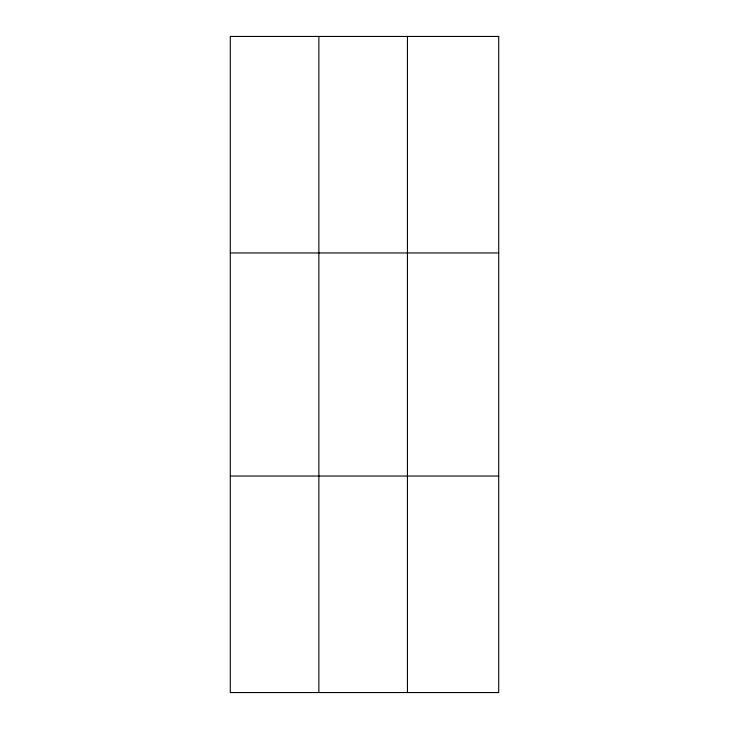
<?xml version="1.0" encoding="UTF-8"?>
<svg xmlns="http://www.w3.org/2000/svg" width="729" height="729" viewBox="0 0 729 729"><rect width="100%" height="100%" fill="white"/><g stroke="black" fill="none" stroke-linecap="round" stroke-linejoin="round"><path stroke-width="1.09" d="M318.865 36.45L318.865 692.55M407.447 36.45L407.447 692.55M230.291 252.963L498.709 252.963M230.291 476.037L498.709 476.037M498.709 36.45L498.709 692.55L230.291 692.55L230.291 36.45L498.709 36.45"/></g></svg>
